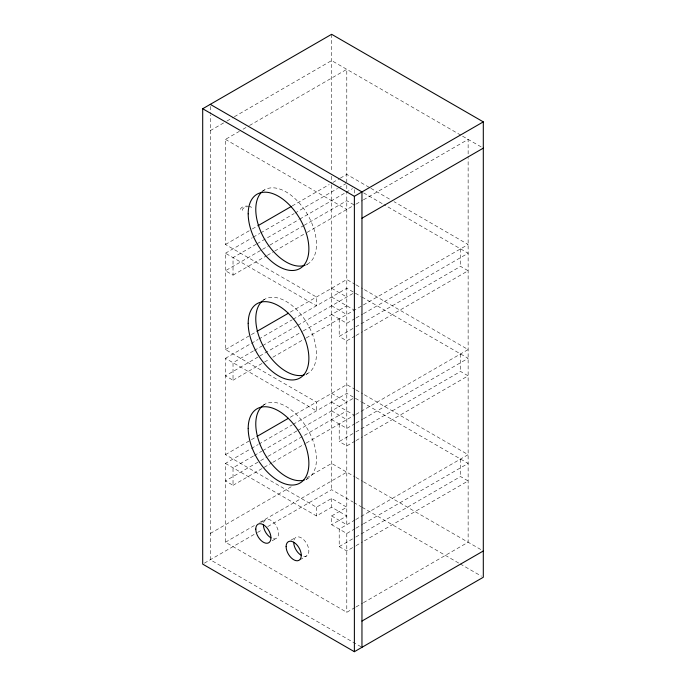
<?xml version="1.0" encoding="UTF-8"?>
<svg xmlns="http://www.w3.org/2000/svg" width="686" height="686" viewBox="0 0 686 686"><rect width="100%" height="100%" fill="white"/><g stroke="black" fill="none" stroke-linecap="round" stroke-linejoin="round"><path stroke-width="0.51" stroke-dasharray="3.43 2.57" d="M210.276 130.632L226.028 121.542M226.955 121.002L233.437 117.263M234.363 116.723L331.621 60.574L461.652 135.648M355.125 528.657L346.79 533.476L331.621 524.713L331.621 515.958L346.79 507.203L331.621 498.448L316.452 507.203L225.445 454.655L225.445 358.324L316.452 410.871L316.452 402.116L225.445 349.568L225.445 253.237L316.452 305.776L316.452 297.021L225.445 244.482L225.445 139.387L239.337 131.369M243.041 129.225L248.606 126.018M249.532 125.487L346.79 69.329L346.79 183.179M262.138 191.265L264.667 189.808M225.445 244.482L251.385 229.501M252.311 228.97L256.941 226.294M292.142 205.971L329.194 184.577M332.899 182.442L339.381 178.694M340.307 178.163L346.79 174.416L369.951 187.793M225.445 253.237L252.311 237.725M253.237 237.193L259.72 233.446M260.646 232.914L293.994 213.663M294.92 213.123L337.529 188.521M338.455 187.99L345.864 183.711M256.187 244.242L233.026 257.619L233.026 275.129L225.445 270.747L261.572 249.893M257.113 243.71L298.796 219.64M299.722 219.108L345.109 192.903M346.036 192.372L352.527 188.624M262.498 249.361L268.981 245.614M269.907 245.082L303.255 225.831M304.181 225.291L346.79 200.689L354.379 205.071M233.026 275.129L266.374 255.878M267.3 255.338L273.791 251.599M274.717 251.067L306.205 232.88M307.131 232.348L355.125 204.634M356.051 204.102L362.542 200.355M363.469 199.823L468.135 139.387L468.135 157.437M305.887 265.088L307.568 264.119M262.978 300.254L264.667 299.276M225.445 349.568L250.459 335.128M251.385 334.596L256.015 331.921M290.289 312.13L346.79 279.511L355.125 284.321M225.445 358.324L250.459 343.883M251.385 343.352L257.867 339.604M258.793 339.073L292.142 319.822M293.068 319.282L346.79 288.266L360.836 296.378M253.408 350.94L233.026 362.705L233.026 380.216L225.445 375.842L258.793 356.591M254.335 350.4L261.743 346.121M262.669 345.59L296.944 325.807M297.87 325.267L353.453 293.179M259.72 356.051L302.329 331.449M303.255 330.918L346.79 305.776M233.026 380.216L263.596 362.568M264.522 362.036L269.152 359.361M272.865 357.226L305.279 338.507M306.205 337.966L468.135 244.482L394.03 201.693M355.125 318.484L346.79 323.295L331.621 314.54M356.051 317.944L362.542 314.205M363.469 313.665L468.135 253.237L383.92 204.617M339.21 318.913L339.21 336.432L354.954 327.342M355.88 326.802L460.555 266.374L468.135 270.747L363.469 331.184M355.125 335.994L346.79 340.813L339.21 336.432M356.051 335.463L362.542 331.715M305.887 374.556L307.568 373.587M262.978 405.34L264.667 404.363M225.445 454.655L250.459 440.215M251.385 439.683L256.015 437.008M290.289 417.225L346.79 384.597L355.125 389.416M355.125 607.479L346.79 612.289L225.445 542.232L225.445 463.419L250.459 448.978M251.385 448.438L257.867 444.7M258.793 444.159L292.142 424.908M293.068 424.377L346.79 393.352L360.836 401.464M253.408 456.027L233.026 467.792L233.026 485.311L225.445 480.929L259.72 461.146M254.335 455.495L261.743 451.217M262.669 450.676L296.944 430.894M297.87 430.362L353.453 398.266M260.646 460.606L267.128 456.867M268.055 456.327L346.79 410.871M233.026 485.311L271.93 462.844M272.865 462.313L305.279 443.593M306.205 443.062L355.125 414.816M355.88 414.378L468.135 349.568L363.469 289.132M355.125 423.571L346.79 428.381L331.621 419.626M356.051 423.039L362.542 419.292M363.469 418.76L468.135 358.324L361.762 296.909M339.21 424.008L339.21 441.518L354.954 432.429M355.88 431.897L460.555 371.46L468.135 375.842L363.469 436.27M355.125 441.089L346.79 445.9L339.21 441.518M356.051 440.549L362.542 436.81M210.276 533.476L291.79 486.417M306.616 477.859L331.621 463.419L355.125 476.984M305.887 479.651L307.568 478.674M225.445 542.232L255.089 525.116M259.72 522.449L346.79 472.174M261.375 522.243L265.585 519.808M204.377 563.155L256.59 533.005M257.516 532.473L262.146 529.798M267.712 526.591L331.621 489.693L352.896 501.972M272.102 540.817L276.312 538.381M225.445 463.419L316.452 515.958L331.621 507.203L346.79 515.958L331.621 524.713M290.864 540.242L295.923 537.318M355.125 519.902L339.21 529.095L339.21 546.613L346.79 550.987L355.125 546.176M355.88 519.465L468.135 454.655L363.469 394.227M299.911 559.793L306.651 555.9M356.051 528.126L362.542 524.378M363.469 523.847L468.135 463.419L361.762 401.996M339.21 546.613L354.954 537.515M355.88 536.984L460.555 476.556L468.135 480.929L363.469 541.365M356.051 545.644L362.542 541.897M356.051 606.947L362.542 603.2M363.469 602.668L468.135 542.232L468.135 158.492M462.578 136.18L483.304 148.142M370.877 188.324L390.325 199.557M363.606 192.886L383.002 204.076M225.445 139.387L346.79 209.444M356.051 284.861L362.542 288.6M331.621 288.266L346.79 297.021M331.621 297.021L354.379 310.158M331.621 305.776L346.79 314.54M356.051 389.948L362.542 393.687M331.621 393.352L346.79 402.116M331.621 402.116L354.379 415.253M331.621 410.871L346.79 419.626M356.051 477.525L362.542 481.263M363.469 481.804L481.521 549.958M353.822 502.504L361.222 506.774M362.148 507.314L459.26 563.378M460.186 563.909L481.461 576.197M331.621 515.958L346.79 524.713L346.79 193.478M361.033 646.787L210.276 559.75L210.276 114.871M460.555 248.855L460.555 266.374M460.555 353.95L460.555 371.46M460.555 459.037L460.555 476.556M354.379 189.619L354.379 194.764M346.79 185.237L346.79 192.449M346.79 533.476L346.79 612.289M331.621 34.3L331.621 171.997M331.621 176.285L331.621 183.779M331.621 184.851L331.621 489.693M331.621 498.448L331.621 507.203M316.452 507.203L316.452 515.958M210.276 106.459L210.276 113.816M262.404 191.428A42.901 24.773 60 0 1 307.165 213.886A42.901 24.773 60 0 1 305.913 264.933M263.132 300.305A42.901 24.773 60 0 1 307.568 324.049A42.901 24.773 60 0 1 305.913 374.402M263.132 405.392A42.901 24.773 60 0 1 307.568 429.136A42.901 24.773 60 0 1 305.913 479.497M293.96 540.114A10.727 6.191 60 0 1 306.651 543.518A10.727 6.191 60 0 1 303.246 556.2M263.621 522.603A10.727 6.191 60 0 1 276.312 525.999A10.727 6.191 60 0 1 272.917 538.69M242.312 210.431A6.165 3.559 0 0 1 247.569 206.743M248.383 206.709A6.165 3.559 0 0 1 250.793 206.966L252.285 207.532L251.865 207.189A6.791 3.919 0 0 0 250.561 206.597M240.366 209.307A6.791 3.919 0 0 1 247.44 206.049"/><path stroke-width="1.03" d="M202.696 108.74L331.621 34.3L483.304 121.876L483.304 577.26L354.379 651.7L202.696 564.124L202.696 108.74L354.379 196.307L483.304 121.876M257.867 225.763L291.216 206.512M361.959 218.208L483.304 148.142M256.941 331.381L288.437 313.202M256.941 436.476L288.437 418.289M361.959 621.053L483.304 550.987M210.276 104.358L361.959 191.934L361.959 647.318M354.379 196.307L354.379 651.7M305.038 265.268A42.901 24.773 60 0 1 265.07 240.049A42.901 24.773 60 0 1 261.709 192.071M304.13 375.019A42.901 24.773 60 0 1 264.264 348.119A42.901 24.773 60 0 1 262.404 300.897M304.13 480.106A42.901 24.773 60 0 1 264.264 453.206A42.901 24.773 60 0 1 262.404 405.983M301.291 555.368A10.727 6.191 60 0 1 293.702 542.232M270.953 537.85A10.727 6.191 60 0 1 263.364 524.721M248.195 213.826A42.901 24.773 60 0 0 293.702 270.438A42.901 24.773 60 0 0 293.702 209.762A42.901 24.773 60 0 0 248.195 213.826M248.195 323.295A42.901 24.773 60 0 0 293.702 379.907A42.901 24.773 60 0 0 293.702 319.23A42.901 24.773 60 0 0 248.195 323.295M248.195 428.381A42.901 24.773 60 0 0 293.702 484.993A42.901 24.773 60 0 0 293.702 424.317A42.901 24.773 60 0 0 248.195 428.381M255.784 529.095A10.727 6.191 60 0 0 267.154 543.252A10.727 6.191 60 0 0 267.154 528.083A10.727 6.191 60 0 0 255.784 529.095M286.122 546.613A10.727 6.191 60 0 0 297.492 560.762A10.727 6.191 60 0 0 297.492 545.593A10.727 6.191 60 0 0 286.122 546.613"/></g></svg>
